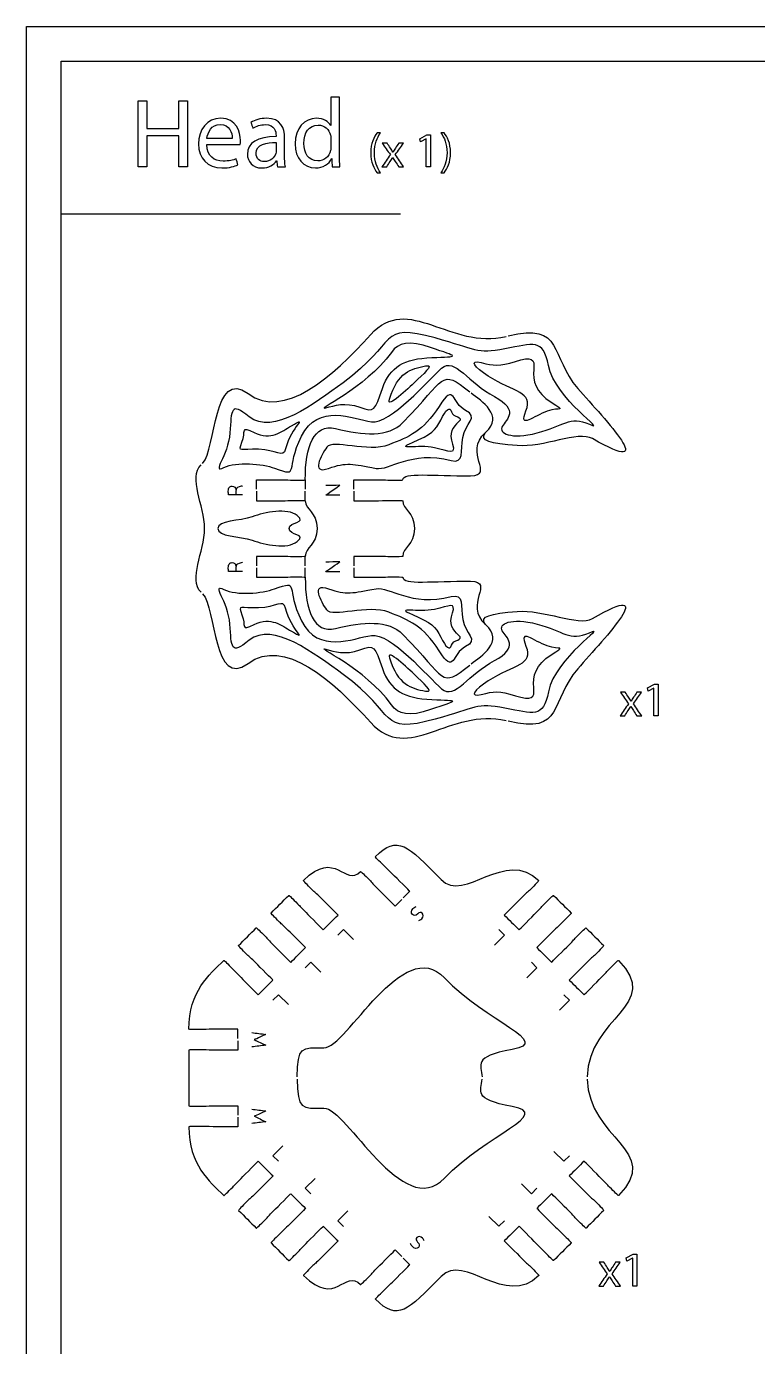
# Model space of a CAD drawing. Extents: x 0 to 620, y 0 to 360.
# Drawn here: x 0 to 105.1, y 170.3 to 360 of the extents above; entities that cross this region are included whole.
import ezdxf

# ---------------------------------------------------------------- set-up
doc = ezdxf.new("R2010")
doc.units = 0
doc.header["$MEASUREMENT"] = 0
doc.layers.add('DEFAULT', color=7, linetype='CONTINUOUS')

msp = doc.modelspace()

# ---------------------------------------------------------------- linework, layer by layer
at = {"layer": 'DEFAULT', "color": 36}
for points in [[(620, 0), (0, 0), (0, 360), (620, 360)], [(199.84, 5.38), (5, 5.38), (5, 355), (199.84, 355)], [(17.3, 349.33), (17.3, 345.35), (21.9, 345.35), (21.9, 349.33), (23.14, 349.33), (23.14, 339.82), (21.9, 339.82), (21.9, 344.28), (17.3, 344.28), (17.3, 339.82), (16.07, 339.82), (16.07, 349.33)], [(57.45, 343.83), (57.44, 343.83), (56.64, 343.4), (56.52, 343.87), (57.52, 344.41), (58.05, 344.41), (58.05, 339.82), (57.45, 339.82)], [(90.17, 264.94), (90.16, 264.94), (89.36, 264.51), (89.24, 264.98), (90.24, 265.52), (90.77, 265.52), (90.77, 260.93), (90.17, 260.93)], [(87.12, 183.03), (87.1, 183.03), (86.3, 182.6), (86.18, 183.07), (87.19, 183.61), (87.72, 183.61), (87.72, 179.02), (87.12, 179.02)]]:
    msp.add_lwpolyline(points, close=True, dxfattribs=at)
msp.add_lwpolyline([(5, 333.07), (53.76, 333.07)], dxfattribs=at)
at = {"layer": 'DEFAULT', "color": 1}
for points in [[(40.07, 294.86), (40.07, 294.86), (40.07, 293.51)], [(40.07, 291.85), (40.07, 293.21)], [(40.07, 282.51), (40.07, 283.86)], [(40.07, 280.86), (40.07, 282.21)]]:
    msp.add_lwpolyline(points, dxfattribs=at)
at = {"layer": 'DEFAULT', "color": 250}
for points in [[(44.75, 229.43), (45.55, 230.23), (46.98, 228.8)], [(67.89, 230.23), (68.69, 229.43), (67.26, 228)], [(40.08, 224.76), (40.88, 225.56), (42.31, 224.13)], [(72.57, 225.56), (73.36, 224.76), (71.93, 223.33)], [(35.41, 220.09), (36.21, 220.89), (37.64, 219.46)], [(77.24, 220.89), (78.03, 220.09), (76.6, 218.66)], [(36.21, 196.95), (35.41, 197.74), (36.84, 199.17)], [(78.03, 197.74), (77.24, 196.95), (75.81, 198.38)], [(40.88, 192.28), (40.08, 193.07), (41.51, 194.5)], [(73.36, 193.07), (72.57, 192.28), (71.14, 193.71)], [(45.55, 187.6), (44.75, 188.4), (46.18, 189.83)], [(68.69, 188.4), (67.9, 187.61), (66.47, 189.03)]]:
    msp.add_lwpolyline(points, dxfattribs=at)
at = {"layer": 'DEFAULT', "color": 36}
for points, knots in [([(45, 349.84), (45, 347.08), (45, 344.33), (45, 341.58), (45, 340.98), (45.01, 340.28), (45.06, 339.82), (44.68, 339.82), (44.31, 339.82), (43.94, 339.82), (43.92, 340.21), (43.9, 340.61), (43.88, 341), (43.88, 341), (43.87, 341), (43.86, 341), (43.48, 340.24), (42.64, 339.66), (41.53, 339.66), (39.88, 339.66), (38.61, 341.06), (38.61, 343.13), (38.59, 345.41), (40, 346.8), (41.67, 346.8), (42.71, 346.8), (43.42, 346.31), (43.73, 345.76), (43.74, 345.76), (43.75, 345.76), (43.76, 345.76), (43.76, 347.12), (43.76, 348.48), (43.76, 349.84), (44.17, 349.84), (44.59, 349.84), (45, 349.84)], [3.52, 3.52, 3.52, 3.52, 26.916, 26.916, 26.916, 27.916, 27.916, 27.916, 31.075, 31.075, 31.075, 34.438807, 34.438807, 34.438807, 34.518807, 34.518807, 34.518807, 35.518807, 35.518807, 35.518807, 36.518807, 36.518807, 36.518807, 37.518807, 37.518807, 37.518807, 38.518807, 38.518807, 38.518807, 38.598807, 38.598807, 38.598807, 50.156807, 50.156807, 50.156807, 53.676807, 53.676807, 53.676807, 53.676807]), ([(25.92, 343.01), (25.95, 341.33), (27.02, 340.64), (28.26, 340.64), (29.15, 340.64), (29.69, 340.79), (30.16, 340.99), (30.23, 340.69), (30.3, 340.4), (30.37, 340.1), (29.93, 339.9), (29.18, 339.66), (28.09, 339.66), (25.99, 339.66), (24.74, 341.06), (24.74, 343.12), (24.74, 345.18), (25.95, 346.8), (27.94, 346.8), (30.17, 346.8), (30.76, 344.84), (30.76, 343.59), (30.76, 343.33), (30.73, 343.13), (30.72, 343.01), (29.12, 343.01), (27.52, 343.01), (25.92, 343.01)], [13.597, 13.597, 13.597, 13.597, 14.597, 14.597, 14.597, 15.597, 15.597, 15.597, 18.187213, 18.187213, 18.187213, 19.187213, 19.187213, 19.187213, 20.187213, 20.187213, 20.187213, 21.187213, 21.187213, 21.187213, 22.187213, 22.187213, 22.187213, 23.187213, 23.187213, 23.187213, 36.784213, 36.784213, 36.784213, 36.784213]), ([(29.56, 343.9), (29.58, 344.69), (29.24, 345.91), (27.84, 345.91), (26.59, 345.91), (26.04, 344.76), (25.94, 343.9), (27.15, 343.9), (28.35, 343.9), (29.56, 343.9)], [10.278, 10.278, 10.278, 10.278, 11.278, 11.278, 11.278, 12.278, 12.278, 12.278, 22.556, 22.556, 22.556, 22.556]), ([(37.1, 341.46), (37.1, 340.86), (37.13, 340.28), (37.21, 339.82), (36.83, 339.82), (36.46, 339.82), (36.08, 339.82), (36.05, 340.11), (36.02, 340.39), (35.98, 340.68), (35.97, 340.68), (35.95, 340.68), (35.94, 340.68), (35.56, 340.14), (34.83, 339.66), (33.85, 339.66), (32.47, 339.66), (31.76, 340.64), (31.76, 341.62), (31.76, 343.28), (33.23, 344.18), (35.87, 344.16), (35.87, 344.21), (35.87, 344.26), (35.87, 344.31), (35.87, 344.87), (35.71, 345.89), (34.32, 345.89), (33.68, 345.89), (33.02, 345.69), (32.54, 345.38), (32.45, 345.65), (32.35, 345.92), (32.26, 346.2), (32.82, 346.56), (33.64, 346.8), (34.5, 346.8), (36.59, 346.8), (37.1, 345.38), (37.1, 344.01), (37.1, 343.16), (37.1, 342.31), (37.1, 341.46)], [7.238, 7.238, 7.238, 7.238, 8.238, 8.238, 8.238, 11.437, 11.437, 11.437, 13.893013, 13.893013, 13.893013, 14.013013, 14.013013, 14.013013, 15.013013, 15.013013, 15.013013, 16.013013, 16.013013, 16.013013, 17.013013, 17.013013, 17.013013, 17.413013, 17.413013, 17.413013, 18.413013, 18.413013, 18.413013, 19.413013, 19.413013, 19.413013, 21.866126, 21.866126, 21.866126, 22.866126, 22.866126, 22.866126, 23.866126, 23.866126, 23.866126, 31.104126, 31.104126, 31.104126, 31.104126]), ([(43.76, 343.87), (43.76, 344.02), (43.74, 344.23), (43.7, 344.39), (43.52, 345.18), (42.84, 345.83), (41.91, 345.83), (40.63, 345.83), (39.86, 344.7), (39.86, 343.19), (39.86, 341.81), (40.54, 340.67), (41.88, 340.67), (42.71, 340.67), (43.48, 341.22), (43.7, 342.15), (43.74, 342.32), (43.76, 342.49), (43.76, 342.68), (43.76, 343.08), (43.76, 343.47), (43.76, 343.87)], [3.359, 3.359, 3.359, 3.359, 4.359, 4.359, 4.359, 5.359, 5.359, 5.359, 6.359, 6.359, 6.359, 7.359, 7.359, 7.359, 8.359, 8.359, 8.359, 9.359, 9.359, 9.359, 12.718, 12.718, 12.718, 12.718]), ([(35.9, 343.3), (34.54, 343.33), (33.01, 343.09), (33.01, 341.77), (33.01, 340.96), (33.54, 340.58), (34.18, 340.58), (35.07, 340.58), (35.63, 341.15), (35.83, 341.72), (35.87, 341.85), (35.9, 341.99), (35.9, 342.12), (35.9, 342.51), (35.9, 342.91), (35.9, 343.3)], [3.36, 3.36, 3.36, 3.36, 4.36, 4.36, 4.36, 5.36, 5.36, 5.36, 6.36, 6.36, 6.36, 7.36, 7.36, 7.36, 10.72, 10.72, 10.72, 10.72]), ([(50.89, 344.72), (50.37, 344.02), (50, 343.11), (50, 341.83), (50, 340.57), (50.38, 339.67), (50.89, 338.97), (50.72, 338.97), (50.56, 338.97), (50.4, 338.97), (49.95, 339.55), (49.47, 340.45), (49.47, 341.83), (49.48, 343.22), (49.95, 344.12), (50.4, 344.72), (50.56, 344.72), (50.72, 344.72), (50.89, 344.72)], [0, 0, 0, 0, 1, 1, 1, 2, 2, 2, 3.38, 3.38, 3.38, 4.38, 4.38, 4.38, 5.38, 5.38, 5.38, 6.76, 6.76, 6.76, 6.76]), ([(59.55, 338.96), (60.05, 339.66), (60.44, 340.58), (60.44, 341.85), (60.44, 343.11), (60.06, 344.02), (59.55, 344.72), (59.71, 344.72), (59.87, 344.72), (60.03, 344.72), (60.48, 344.14), (60.95, 343.23), (60.95, 341.84), (60.95, 340.46), (60.48, 339.56), (60.03, 338.96), (59.87, 338.96), (59.71, 338.96), (59.55, 338.96)], [0, 0, 0, 0, 1, 1, 1, 2, 2, 2, 3.36, 3.36, 3.36, 4.36, 4.36, 4.36, 5.36, 5.36, 5.36, 6.72, 6.72, 6.72, 6.72]), ([(51.83, 343.23), (51.99, 342.99), (52.15, 342.75), (52.32, 342.5), (52.44, 342.31), (52.55, 342.13), (52.66, 341.94), (52.67, 341.94), (52.68, 341.94), (52.68, 341.94), (52.8, 342.15), (52.91, 342.32), (53.02, 342.51), (53.18, 342.75), (53.34, 342.99), (53.5, 343.23), (53.73, 343.23), (53.95, 343.23), (54.17, 343.23), (53.79, 342.68), (53.4, 342.13), (53.01, 341.58), (53.41, 340.99), (53.81, 340.41), (54.21, 339.82), (53.97, 339.82), (53.74, 339.82), (53.5, 339.82), (53.34, 340.07), (53.17, 340.33), (53, 340.59), (52.87, 340.79), (52.75, 340.98), (52.63, 341.18), (52.63, 341.18), (52.63, 341.18), (52.62, 341.18), (52.51, 340.97), (52.39, 340.79), (52.26, 340.59), (52.1, 340.33), (51.93, 340.07), (51.77, 339.82), (51.54, 339.82), (51.31, 339.82), (51.08, 339.82), (51.49, 340.4), (51.89, 340.98), (52.3, 341.56), (51.91, 342.12), (51.52, 342.68), (51.14, 343.23), (51.37, 343.23), (51.6, 343.23), (51.83, 343.23)], [0, 0, 0, 0, 2.497543, 2.497543, 2.497543, 3.497543, 3.497543, 3.497543, 3.557543, 3.557543, 3.557543, 4.557543, 4.557543, 4.557543, 7.026819, 7.026819, 7.026819, 8.927819, 8.927819, 8.927819, 14.656494, 14.656494, 14.656494, 20.70437, 20.70437, 20.70437, 22.70537, 22.70537, 22.70537, 25.3079, 25.3079, 25.3079, 26.3079, 26.3079, 26.3079, 26.3479, 26.3479, 26.3479, 27.3479, 27.3479, 27.3479, 29.940112, 29.940112, 29.940112, 31.880112, 31.880112, 31.880112, 37.901487, 37.901487, 37.901487, 43.666509, 43.666509, 43.666509, 45.626509, 45.626509, 45.626509, 45.626509]), ([(86.04, 264.34), (86.21, 264.1), (86.37, 263.86), (86.53, 263.61), (86.66, 263.42), (86.76, 263.24), (86.88, 263.05), (86.88, 263.05), (86.89, 263.05), (86.9, 263.05), (87.01, 263.26), (87.12, 263.43), (87.24, 263.62), (87.4, 263.86), (87.56, 264.1), (87.72, 264.34), (87.94, 264.34), (88.16, 264.34), (88.39, 264.34), (88, 263.79), (87.61, 263.24), (87.22, 262.69), (87.62, 262.1), (88.02, 261.52), (88.42, 260.93), (88.19, 260.93), (87.95, 260.93), (87.72, 260.93), (87.55, 261.19), (87.38, 261.44), (87.22, 261.7), (87.08, 261.9), (86.97, 262.09), (86.85, 262.29), (86.84, 262.29), (86.84, 262.29), (86.83, 262.29), (86.72, 262.08), (86.6, 261.9), (86.47, 261.7), (86.31, 261.44), (86.14, 261.19), (85.98, 260.93), (85.75, 260.93), (85.52, 260.93), (85.3, 260.93), (85.7, 261.51), (86.1, 262.09), (86.51, 262.67), (86.12, 263.23), (85.74, 263.79), (85.35, 264.34), (85.58, 264.34), (85.81, 264.34), (86.04, 264.34)], [0, 0, 0, 0, 2.49699, 2.49699, 2.49699, 3.49699, 3.49699, 3.49699, 3.55699, 3.55699, 3.55699, 4.55699, 4.55699, 4.55699, 7.026266, 7.026266, 7.026266, 8.927266, 8.927266, 8.927266, 14.655941, 14.655941, 14.655941, 20.703255, 20.703255, 20.703255, 22.703255, 22.703255, 22.703255, 25.305785, 25.305785, 25.305785, 26.305785, 26.305785, 26.305785, 26.345785, 26.345785, 26.345785, 27.345785, 27.345785, 27.345785, 29.937456, 29.937456, 29.937456, 31.878456, 31.878456, 31.878456, 37.900403, 37.900403, 37.900403, 43.665425, 43.665425, 43.665425, 45.625425, 45.625425, 45.625425, 45.625425]), ([(82.99, 182.44), (83.15, 182.19), (83.31, 181.95), (83.47, 181.7), (83.6, 181.51), (83.71, 181.33), (83.82, 181.14), (83.83, 181.14), (83.83, 181.14), (83.84, 181.14), (83.96, 181.35), (84.07, 181.53), (84.18, 181.71), (84.34, 181.95), (84.5, 182.19), (84.66, 182.44), (84.88, 182.44), (85.11, 182.44), (85.33, 182.44), (84.94, 181.89), (84.55, 181.33), (84.17, 180.78), (84.57, 180.2), (84.97, 179.61), (85.37, 179.02), (85.13, 179.02), (84.9, 179.02), (84.66, 179.02), (84.49, 179.28), (84.33, 179.53), (84.16, 179.79), (84.03, 179.99), (83.91, 180.18), (83.79, 180.38), (83.79, 180.38), (83.78, 180.38), (83.78, 180.38), (83.67, 180.17), (83.55, 179.99), (83.42, 179.79), (83.25, 179.53), (83.09, 179.28), (82.92, 179.02), (82.7, 179.02), (82.47, 179.02), (82.24, 179.02), (82.64, 179.6), (83.05, 180.18), (83.45, 180.76), (83.07, 181.32), (82.68, 181.88), (82.3, 182.44), (82.53, 182.44), (82.76, 182.44), (82.99, 182.44)], [0, 0, 0, 0, 2.496157, 2.496157, 2.496157, 3.496157, 3.496157, 3.496157, 3.556157, 3.556157, 3.556157, 4.556157, 4.556157, 4.556157, 7.025983, 7.025983, 7.025983, 8.925983, 8.925983, 8.925983, 14.653842, 14.653842, 14.653842, 20.70228, 20.70228, 20.70228, 22.70328, 22.70328, 22.70328, 25.30581, 25.30581, 25.30581, 26.30581, 26.30581, 26.30581, 26.34581, 26.34581, 26.34581, 27.34581, 27.34581, 27.34581, 29.937481, 29.937481, 29.937481, 31.878481, 31.878481, 31.878481, 37.899608, 37.899608, 37.899608, 43.66463, 43.66463, 43.66463, 45.62463, 45.62463, 45.62463, 45.62463])]:
    msp.add_open_spline(points, degree=3, knots=knots, dxfattribs=at)
at = {"layer": 'DEFAULT', "color": 1}
for points, knots in [([(25.32, 297.22), (27.3, 299.34), (26.83, 310.97), (31.86, 307.24), (36.98, 303.42), (44, 309.64), (49.47, 315.72), (54.91, 321.76), (60.84, 313.48), (68.95, 315.47)], [0, 0, 0, 0, 1, 1, 1, 2, 2, 2, 3, 3, 3, 3]), ([(69.24, 315.54), (77.25, 317.56), (75.25, 312.53), (79.22, 308), (83.22, 303.45), (91.27, 295.07), (81.33, 300.78), (79.26, 301.94), (74.31, 299.44), (70.5, 299.77), (66.68, 300.1), (65, 300.42), (65.99, 301.67), (68.72, 304.08), (65.34, 306.18), (63.93, 307.3)], [0, 0, 0, 0, 1, 1, 1, 2, 2, 2, 3, 3, 3, 4, 4, 4, 5, 5, 5, 5]), ([(33.07, 293.51), (33.07, 293.96), (33.07, 294.41), (33.07, 294.86), (34.24, 294.86), (35.41, 294.86), (36.57, 294.86), (37.54, 294.86), (37.73, 294.81), (38.32, 294.81), (39.29, 294.81), (40.07, 294.81), (40.07, 294.86), (40.07, 299.63), (41.28, 302.98), (44.43, 302.22), (48.38, 301.26), (52, 300.93), (54.1, 303.08), (60.35, 309.48), (59.46, 310.94), (63.7, 307.49)], [0, 0, 0, 0, 3.83, 3.83, 3.83, 13.76, 13.76, 13.76, 14.76, 14.76, 14.76, 15.78, 15.78, 15.78, 16.78, 16.78, 16.78, 17.78, 17.78, 17.78, 18.78, 18.78, 18.78, 18.78]), ([(47.07, 293.51), (47.07, 293.96), (47.07, 294.41), (47.07, 294.86), (48.24, 294.86), (49.41, 294.86), (50.58, 294.86), (51.54, 294.86), (51.74, 294.81), (52.33, 294.81), (53.29, 294.81), (54.07, 294.81), (54.07, 294.86), (54.07, 296), (58.44, 295.37), (63.83, 295.45), (67.46, 295.5), (62.68, 298.73), (65.99, 301.67)], [0, 0, 0, 0, 3.85, 3.85, 3.85, 13.78, 13.78, 13.78, 14.78, 14.78, 14.78, 15.78, 15.78, 15.78, 16.78, 16.78, 16.78, 17.78, 17.78, 17.78, 17.78]), ([(25.1, 278.7), (23.21, 280.55), (25.6, 284.49), (25.6, 287.86), (25.6, 291.23), (23.21, 295.16), (25.1, 297.02)], [0, 0, 0, 0, 1, 1, 1, 2, 2, 2, 2]), ([(33.07, 293.21), (33.07, 292.75), (33.07, 292.3), (33.07, 291.85), (34.24, 291.85), (35.41, 291.85), (36.57, 291.85), (37.54, 291.85), (37.73, 291.91), (38.32, 291.91), (39.29, 291.91), (40.07, 291.91), (40.07, 291.85), (40.08, 290.49), (41.76, 290.31), (41.76, 287.86), (41.76, 285.41), (40.07, 285.23), (40.07, 283.86), (40.07, 283.81), (39.29, 283.81), (38.32, 283.81), (37.73, 283.81), (37.54, 283.86), (36.57, 283.86), (35.82, 283.86), (35.06, 283.86), (34.31, 283.86), (33.9, 283.86), (33.48, 283.86), (33.07, 283.86), (33.07, 283.41), (33.07, 282.96), (33.07, 282.51)], [0, 0, 0, 0, 3.83, 3.83, 3.83, 13.76, 13.76, 13.76, 14.76, 14.76, 14.76, 15.76, 15.76, 15.76, 16.76, 16.76, 16.76, 17.76, 17.76, 17.76, 18.76, 18.76, 18.76, 19.76, 19.76, 19.76, 26.18, 26.18, 26.18, 29.69, 29.69, 29.69, 33.52, 33.52, 33.52, 33.52]), ([(47.07, 293.21), (47.07, 292.76), (47.07, 292.31), (47.07, 291.86), (48.24, 291.86), (49.41, 291.86), (50.58, 291.86), (51.54, 291.86), (51.74, 291.91), (52.33, 291.91), (53.29, 291.91), (54.07, 291.91), (54.07, 291.86), (54.07, 290.49), (55.76, 290.31), (55.76, 287.86), (55.76, 285.41), (54.08, 285.23), (54.07, 283.86), (54.07, 283.81), (53.29, 283.81), (52.33, 283.81), (51.74, 283.81), (51.54, 283.86), (50.58, 283.86), (49.41, 283.86), (48.24, 283.86), (47.07, 283.86), (47.07, 283.41), (47.07, 282.96), (47.07, 282.51)], [0, 0, 0, 0, 3.81, 3.81, 3.81, 13.74, 13.74, 13.74, 14.74, 14.74, 14.74, 15.74, 15.74, 15.74, 16.74, 16.74, 16.74, 17.74, 17.74, 17.74, 18.74, 18.74, 18.74, 19.74, 19.74, 19.74, 29.67, 29.67, 29.67, 33.51, 33.51, 33.51, 33.51]), ([(33.07, 282.21), (33.07, 281.76), (33.07, 281.31), (33.07, 280.86), (34.24, 280.86), (35.41, 280.86), (36.57, 280.86), (37.54, 280.86), (37.73, 280.91), (38.32, 280.91), (39.29, 280.91), (40.07, 280.91), (40.07, 280.86), (40.07, 276.09), (41.28, 272.74), (44.43, 273.5), (48.38, 274.46), (52, 274.79), (54.1, 272.64), (60.35, 266.24), (59.46, 264.78), (63.7, 268.23)], [0, 0, 0, 0, 3.83, 3.83, 3.83, 13.76, 13.76, 13.76, 14.76, 14.76, 14.76, 15.76, 15.76, 15.76, 16.76, 16.76, 16.76, 17.76, 17.76, 17.76, 18.76, 18.76, 18.76, 18.76]), ([(47.07, 282.21), (47.07, 281.76), (47.07, 281.31), (47.07, 280.86), (48.24, 280.86), (49.41, 280.86), (50.58, 280.86), (51.54, 280.86), (51.74, 280.91), (52.33, 280.91), (53.29, 280.91), (54.07, 280.91), (54.07, 280.86), (54.07, 279.73), (58.44, 280.35), (63.83, 280.28), (67.46, 280.22), (62.68, 276.99), (65.99, 274.05)], [0, 0, 0, 0, 3.82, 3.82, 3.82, 13.75, 13.75, 13.75, 14.75, 14.75, 14.75, 15.75, 15.75, 15.75, 16.75, 16.75, 16.75, 17.75, 17.75, 17.75, 17.75]), ([(63.93, 268.42), (65.34, 269.53), (68.72, 271.63), (65.99, 274.05), (65, 275.29), (66.68, 275.62), (70.5, 275.95), (74.31, 276.28), (79.26, 273.77), (81.33, 274.93), (91.27, 280.65), (83.22, 272.27), (79.22, 267.71), (75.25, 263.18), (77.25, 258.15), (69.24, 260.19)], [0, 0, 0, 0, 1, 1, 1, 2, 2, 2, 3, 3, 3, 4, 4, 4, 5, 5, 5, 5]), ([(25.32, 278.49), (27.3, 276.38), (26.83, 264.75), (31.86, 268.49), (36.98, 272.3), (44, 266.08), (49.47, 260), (54.91, 253.96), (60.84, 262.24), (68.95, 260.26)], [0, 0, 0, 0, 1, 1, 1, 2, 2, 2, 3, 3, 3, 3]), ([(54.14, 234.79), (54.46, 235.11), (54.78, 235.43), (55.1, 235.75), (55.1, 235.75), (53.24, 237.6), (52.62, 238.22), (51.94, 238.91), (51.76, 239.01), (51.35, 239.43), (50.66, 240.11), (50.11, 240.66), (50.14, 240.7), (53.35, 243.91), (54.77, 242.35), (59.58, 237.42), (62.93, 233.99), (68.88, 242.04), (73.62, 237.28), (73.66, 237.25), (73.1, 236.69), (72.42, 236.01), (72, 235.59), (71.83, 235.49), (71.15, 234.81), (70.53, 234.19), (68.67, 232.33), (68.67, 232.33), (69.38, 231.62), (70.08, 230.92), (70.79, 230.21), (70.79, 230.21), (72.65, 232.06), (73.27, 232.69), (73.95, 233.37), (74.05, 233.54), (74.47, 233.96), (75.15, 234.64), (75.71, 235.2), (75.75, 235.16), (76.59, 234.31), (77.44, 233.46), (78.29, 232.61), (78.32, 232.58), (77.77, 232.02), (77.09, 231.34), (76.67, 230.92), (76.5, 230.82), (75.82, 230.14), (75.2, 229.52), (73.34, 227.66), (73.34, 227.66), (74.05, 226.95), (74.76, 226.25), (75.46, 225.54), (75.46, 225.54), (77.32, 227.4), (77.94, 228.01), (78.62, 228.7), (78.72, 228.87), (79.14, 229.29), (79.82, 229.97), (80.38, 230.53), (80.41, 230.49), (81.26, 229.64), (82.11, 228.79), (82.96, 227.94), (83, 227.91), (82.44, 227.35), (81.76, 226.67), (81.34, 226.25), (81.17, 226.15), (80.49, 225.47), (79.87, 224.85), (78.01, 222.99), (78.01, 222.99), (78.72, 222.28), (79.42, 221.57), (80.13, 220.87), (80.13, 220.87), (81.99, 222.73), (82.61, 223.34), (83.29, 224.03), (83.39, 224.2), (83.81, 224.62), (84.49, 225.3), (85.04, 225.86), (85.08, 225.82), (91.49, 219.42), (80.72, 217.63), (80.6, 209.07)], [0, 0, 0, 0, 3.832519, 3.832519, 3.832519, 4.832519, 4.832519, 4.832519, 5.832519, 5.832519, 5.832519, 6.832519, 6.832519, 6.832519, 7.832519, 7.832519, 7.832519, 8.832519, 8.832519, 8.832519, 9.832519, 9.832519, 9.832519, 10.832519, 10.832519, 10.832519, 11.832519, 11.832519, 11.832519, 20.339016, 20.339016, 20.339016, 21.339016, 21.339016, 21.339016, 22.339016, 22.339016, 22.339016, 23.339016, 23.339016, 23.339016, 33.549638, 33.549638, 33.549638, 34.549638, 34.549638, 34.549638, 35.549638, 35.549638, 35.549638, 36.549638, 36.549638, 36.549638, 45.063204, 45.063204, 45.063204, 46.063204, 46.063204, 46.063204, 47.063204, 47.063204, 47.063204, 48.063204, 48.063204, 48.063204, 58.273826, 58.273826, 58.273826, 59.273826, 59.273826, 59.273826, 60.273826, 60.273826, 60.273826, 61.273826, 61.273826, 61.273826, 69.780323, 69.780323, 69.780323, 70.780323, 70.780323, 70.780323, 71.780323, 71.780323, 71.780323, 72.780323, 72.780323, 72.780323, 73.780323, 73.780323, 73.780323, 73.780323]), ([(30.36, 214.57), (30.36, 215.02), (30.36, 215.47), (30.36, 215.92), (29.19, 215.92), (28.02, 215.92), (26.85, 215.92), (25.89, 215.92), (25.69, 215.87), (25.1, 215.87), (24.14, 215.87), (23.35, 215.87), (23.35, 215.92), (23.35, 221.39), (26.3, 223.76), (28.36, 225.82), (28.4, 225.85), (28.95, 225.3), (29.63, 224.61), (30.05, 224.2), (30.15, 224.02), (30.84, 223.34), (31.45, 222.72), (33.31, 220.87), (33.31, 220.87), (34.02, 221.57), (34.73, 222.28), (35.43, 222.99), (35.43, 222.99), (33.58, 224.85), (32.96, 225.46), (32.28, 226.15), (32.1, 226.25), (31.68, 226.67), (31, 227.35), (30.45, 227.9), (30.48, 227.94), (31.33, 228.79), (32.18, 229.64), (33.03, 230.49), (33.07, 230.52), (33.62, 229.97), (34.3, 229.28), (34.72, 228.87), (34.82, 228.7), (35.5, 228.01), (36.13, 227.39), (37.98, 225.53), (37.98, 225.53), (38.69, 226.24), (39.4, 226.95), (40.1, 227.66), (40.1, 227.66), (38.25, 229.52), (37.63, 230.13), (36.94, 230.82), (36.77, 230.92), (36.35, 231.33), (35.67, 232.02), (35.12, 232.57), (35.16, 232.61), (36, 233.46), (36.85, 234.31), (37.7, 235.16), (37.74, 235.19), (38.29, 234.64), (38.97, 233.96), (39.39, 233.54), (39.49, 233.37), (40.18, 232.68), (40.8, 232.06), (42.65, 230.21), (42.65, 230.21), (43.36, 230.91), (44.07, 231.62), (44.78, 232.33), (44.78, 232.33), (42.92, 234.18), (42.3, 234.81), (41.61, 235.49), (41.44, 235.59), (41.02, 236), (40.34, 236.69), (39.79, 237.24), (39.82, 237.28), (44.48, 241.94), (45.73, 236.29), (48.02, 238.57), (48.06, 238.61), (48.61, 238.06), (49.3, 237.37), (49.71, 236.96), (49.81, 236.78), (50.5, 236.1), (51.11, 235.48), (52.97, 233.62), (52.97, 233.62), (53.29, 233.94), (53.61, 234.26), (53.93, 234.58)], [0, 0, 0, 0, 3.83, 3.83, 3.83, 13.76, 13.76, 13.76, 14.76, 14.76, 14.76, 15.76, 15.76, 15.76, 16.76, 16.76, 16.76, 17.76, 17.76, 17.76, 18.76, 18.76, 18.76, 19.76, 19.76, 19.76, 28.259424, 28.259424, 28.259424, 29.259424, 29.259424, 29.259424, 30.259424, 30.259424, 30.259424, 31.259424, 31.259424, 31.259424, 41.470045, 41.470045, 41.470045, 42.470045, 42.470045, 42.470045, 43.470045, 43.470045, 43.470045, 44.470045, 44.470045, 44.470045, 52.983611, 52.983611, 52.983611, 53.983611, 53.983611, 53.983611, 54.983611, 54.983611, 54.983611, 55.983611, 55.983611, 55.983611, 66.194233, 66.194233, 66.194233, 67.194233, 67.194233, 67.194233, 68.194233, 68.194233, 68.194233, 69.194233, 69.194233, 69.194233, 77.707799, 77.707799, 77.707799, 78.707799, 78.707799, 78.707799, 79.707799, 79.707799, 79.707799, 80.707799, 80.707799, 80.707799, 81.707799, 81.707799, 81.707799, 82.707799, 82.707799, 82.707799, 83.707799, 83.707799, 83.707799, 84.707799, 84.707799, 84.707799, 88.540317, 88.540317, 88.540317, 88.540317]), ([(38.93, 209.07), (38.94, 213.42), (39.56, 213.32), (42.75, 213.25), (45.98, 213.18), (54.12, 229.61), (60.09, 223.3), (66.07, 216.99), (75.78, 214.09), (69.8, 213.01), (63.99, 211.96), (65.4, 210.79), (65.48, 209.07)], [0, 0, 0, 0, 1, 1, 1, 2, 2, 2, 3, 3, 3, 4, 4, 4, 4]), ([(30.36, 214.27), (30.36, 213.82), (30.36, 213.37), (30.36, 212.92), (29.19, 212.92), (28.02, 212.92), (26.85, 212.92), (25.89, 212.92), (25.69, 212.97), (25.1, 212.97), (24.14, 212.97), (23.35, 212.97), (23.35, 212.92), (23.35, 210.25), (23.35, 207.59), (23.35, 204.92), (23.35, 204.87), (24.14, 204.87), (25.1, 204.87), (25.69, 204.87), (25.89, 204.92), (26.85, 204.92), (27.47, 204.92), (28.08, 204.92), (28.7, 204.92), (29.25, 204.92), (29.8, 204.92), (30.36, 204.92), (30.36, 204.47), (30.36, 204.02), (30.36, 203.57)], [0, 0, 0, 0, 3.83, 3.83, 3.83, 13.76, 13.76, 13.76, 14.76, 14.76, 14.76, 15.76, 15.76, 15.76, 38.43, 38.43, 38.43, 39.43, 39.43, 39.43, 40.43, 40.43, 40.43, 45.66, 45.66, 45.66, 50.36, 50.36, 50.36, 54.19, 54.19, 54.19, 54.19]), ([(38.93, 208.77), (38.94, 204.42), (39.56, 204.52), (42.75, 204.59), (45.98, 204.66), (54.12, 188.24), (60.09, 194.54), (66.07, 200.85), (75.78, 203.75), (69.8, 204.83), (64, 205.88), (65.4, 207.05), (65.48, 208.77)], [0, 0, 0, 0, 1, 1, 1, 2, 2, 2, 3, 3, 3, 4, 4, 4, 4]), ([(80.6, 208.77), (80.72, 200.21), (91.49, 198.42), (85.08, 192.02), (85.02, 192.02), (84.48, 192.56), (83.81, 193.22), (83.4, 193.64), (83.3, 193.81), (82.61, 194.5), (81.99, 195.11), (80.13, 196.97), (80.13, 196.97), (79.43, 196.27), (78.72, 195.56), (78.01, 194.85), (78.01, 194.85), (79.87, 192.99), (80.49, 192.37), (81.17, 191.69), (81.35, 191.59), (81.76, 191.17), (82.45, 190.49), (83, 189.94), (82.96, 189.9), (82.11, 189.05), (81.27, 188.2), (80.42, 187.35), (80.38, 187.32), (79.83, 187.87), (79.14, 188.55), (78.73, 188.97), (78.62, 189.14), (77.94, 189.83), (77.32, 190.45), (75.46, 192.3), (75.46, 192.3), (74.76, 191.59), (74.05, 190.89), (73.34, 190.18), (73.34, 190.18), (75.2, 188.32), (75.82, 187.7), (76.5, 187.02), (76.68, 186.92), (77.09, 186.5), (77.78, 185.82), (78.33, 185.26), (78.29, 185.23), (77.44, 184.38), (76.59, 183.53), (75.75, 182.68), (75.71, 182.65), (75.16, 183.2), (74.48, 183.89), (74.06, 184.3), (73.96, 184.47), (73.27, 185.16), (72.65, 185.78), (70.8, 187.63), (70.8, 187.63), (70.09, 186.93), (69.38, 186.22), (68.67, 185.51), (68.67, 185.51), (70.53, 183.65), (71.15, 183.04), (71.83, 182.35), (72.01, 182.25), (72.42, 181.83), (73.11, 181.15), (73.66, 180.59), (73.63, 180.55), (68.89, 175.79), (62.94, 183.85), (59.59, 180.42), (54.77, 175.49), (53.36, 173.93), (50.15, 177.14), (50.11, 177.18), (50.67, 177.73), (51.35, 178.41), (51.77, 178.83), (51.94, 178.93), (52.62, 179.61), (53.24, 180.23), (55.1, 182.09), (55.1, 182.09), (54.78, 182.41), (54.47, 182.72), (54.15, 183.04)], [0, 0, 0, 0, 1, 1, 1, 2, 2, 2, 3, 3, 3, 4, 4, 4, 12.513566, 12.513566, 12.513566, 13.513566, 13.513566, 13.513566, 14.513566, 14.513566, 14.513566, 15.513566, 15.513566, 15.513566, 25.724188, 25.724188, 25.724188, 26.724188, 26.724188, 26.724188, 27.724188, 27.724188, 27.724188, 28.724188, 28.724188, 28.724188, 37.230685, 37.230685, 37.230685, 38.230685, 38.230685, 38.230685, 39.230685, 39.230685, 39.230685, 40.230685, 40.230685, 40.230685, 50.441307, 50.441307, 50.441307, 51.441307, 51.441307, 51.441307, 52.441307, 52.441307, 52.441307, 53.441307, 53.441307, 53.441307, 61.947805, 61.947805, 61.947805, 62.947805, 62.947805, 62.947805, 63.947805, 63.947805, 63.947805, 64.947805, 64.947805, 64.947805, 65.947805, 65.947805, 65.947805, 66.947805, 66.947805, 66.947805, 67.947805, 67.947805, 67.947805, 68.947805, 68.947805, 68.947805, 69.947805, 69.947805, 69.947805, 73.766181, 73.766181, 73.766181, 73.766181]), ([(30.36, 203.27), (30.36, 202.82), (30.36, 202.37), (30.36, 201.92), (29.19, 201.92), (28.02, 201.92), (26.85, 201.92), (25.89, 201.92), (25.69, 201.97), (25.1, 201.97), (24.14, 201.97), (23.35, 201.97), (23.35, 201.92), (23.35, 196.45), (26.3, 194.08), (28.36, 192.02), (28.4, 191.99), (28.95, 192.54), (29.64, 193.22), (30.05, 193.64), (30.15, 193.81), (30.84, 194.49), (31.46, 195.11), (33.31, 196.97), (33.31, 196.97), (34.02, 196.26), (34.73, 195.56), (35.44, 194.85), (35.44, 194.85), (33.58, 192.99), (32.96, 192.37), (32.28, 191.69), (32.1, 191.59), (31.69, 191.17), (31.01, 190.49), (30.45, 189.93), (30.49, 189.9), (31.34, 189.05), (32.19, 188.2), (33.03, 187.35), (33.07, 187.31), (33.62, 187.86), (34.31, 188.55), (34.72, 188.97), (34.82, 189.14), (35.51, 189.82), (36.13, 190.44), (37.98, 192.3), (37.98, 192.3), (38.69, 191.59), (39.4, 190.89), (40.11, 190.18), (40.11, 190.18), (38.25, 188.32), (37.63, 187.7), (36.95, 187.02), (36.77, 186.92), (36.36, 186.5), (35.67, 185.82), (35.12, 185.26), (35.16, 185.23), (36, 184.38), (36.85, 183.53), (37.7, 182.68), (37.74, 182.64), (38.29, 183.2), (38.98, 183.88), (39.4, 184.29), (39.49, 184.47), (40.18, 185.16), (40.8, 185.77), (42.66, 187.63), (42.66, 187.63), (43.36, 186.92), (44.07, 186.22), (44.78, 185.51), (44.78, 185.51), (42.92, 183.65), (42.3, 183.03), (41.62, 182.35), (41.45, 182.24), (41.03, 181.83), (40.34, 181.14), (39.79, 180.59), (39.83, 180.56), (44.49, 175.89), (45.74, 181.55), (48.02, 179.26), (48.06, 179.23), (48.62, 179.78), (49.3, 180.46), (49.72, 180.88), (49.82, 181.05), (50.5, 181.74), (51.12, 182.35), (52.98, 184.21), (52.98, 184.21), (53.3, 183.89), (53.62, 183.57), (53.94, 183.25)], [0, 0, 0, 0, 3.83, 3.83, 3.83, 13.76, 13.76, 13.76, 14.76, 14.76, 14.76, 15.76, 15.76, 15.76, 16.76, 16.76, 16.76, 17.76, 17.76, 17.76, 18.76, 18.76, 18.76, 19.76, 19.76, 19.76, 28.266498, 28.266498, 28.266498, 29.266498, 29.266498, 29.266498, 30.266498, 30.266498, 30.266498, 31.266498, 31.266498, 31.266498, 41.477119, 41.477119, 41.477119, 42.477119, 42.477119, 42.477119, 43.477119, 43.477119, 43.477119, 44.477119, 44.477119, 44.477119, 52.990685, 52.990685, 52.990685, 53.990685, 53.990685, 53.990685, 54.990685, 54.990685, 54.990685, 55.990685, 55.990685, 55.990685, 66.201307, 66.201307, 66.201307, 67.201307, 67.201307, 67.201307, 68.201307, 68.201307, 68.201307, 69.201307, 69.201307, 69.201307, 77.714873, 77.714873, 77.714873, 78.714873, 78.714873, 78.714873, 79.714873, 79.714873, 79.714873, 80.714873, 80.714873, 80.714873, 81.714873, 81.714873, 81.714873, 82.714873, 82.714873, 82.714873, 83.714873, 83.714873, 83.714873, 84.714873, 84.714873, 84.714873, 88.561534, 88.561534, 88.561534, 88.561534])]:
    msp.add_open_spline(points, degree=3, knots=knots, dxfattribs=at)
at = {"layer": 'DEFAULT', "color": 5}
for points, knots in [([(35.67, 296.52), (33.85, 297.19), (30.23, 297.52), (28.37, 296.61), (26.5, 295.69), (28.99, 298.27), (29.24, 301.59), (29.49, 304.91), (29.29, 306.14), (32.01, 303.92), (35.38, 301.18), (41.38, 305.8), (45.51, 308.81), (53.43, 314.58), (50.53, 317.52), (58.75, 315.24), (64.66, 313.6), (64.64, 312.88), (68.75, 313.66), (72.86, 314.45), (74.27, 315.18), (75.02, 311.3), (75.96, 306.4), (83.77, 301.55), (80.91, 302.83), (78.05, 304.12), (77.17, 302.58), (73.4, 301.59), (69.62, 300.59), (67.79, 301.59), (68.38, 302.54), (68.96, 303.5), (70.91, 304.91), (67.25, 306.82), (63.6, 308.73), (61.53, 312.54), (59.66, 310.88), (57.79, 309.22), (52.26, 302.79), (49.59, 303.21), (46.92, 303.62), (41.94, 305.94), (39.53, 301.13), (37.12, 296.32), (39.41, 295.15), (35.67, 296.52)], [1, 1, 1, 1, 2, 2, 2, 3, 3, 3, 4, 4, 4, 5, 5, 5, 6, 6, 6, 7, 7, 7, 8, 8, 8, 9, 9, 9, 10, 10, 10, 11, 11, 11, 12, 12, 12, 13, 13, 13, 14, 14, 14, 15, 15, 15, 16, 16, 16, 16]), ([(50.25, 296.5), (46.84, 297.15), (46.03, 297.43), (43.41, 296.5), (40.78, 295.57), (42.38, 298.39), (43.16, 299.55), (43.93, 300.72), (49.11, 298.72), (52.08, 299.89), (55.05, 301.05), (56.99, 301.81), (59.29, 305.41), (61.58, 309.02), (61.11, 305.79), (63.1, 304.83), (65.1, 303.87), (63.02, 302.93), (62.69, 300.95), (62.36, 298.97), (62.96, 297.15), (61.05, 297.64), (55.23, 299.14), (52.11, 296.15), (50.25, 296.5)], [0, 0, 0, 0, 1, 1, 1, 2, 2, 2, 3, 3, 3, 4, 4, 4, 5, 5, 5, 6, 6, 6, 7, 7, 7, 8, 8, 8, 8]), ([(38.91, 286), (37.45, 284.84), (34.3, 285.51), (32.46, 286.17), (30.61, 286.83), (27.5, 286.67), (27.5, 287.86), (27.5, 289.05), (30.61, 288.89), (32.46, 289.55), (34.3, 290.22), (37.45, 290.88), (38.91, 289.72), (40.36, 288.55), (37.75, 288.91), (37.75, 287.86), (37.75, 286.81), (40.36, 287.16), (38.91, 286)], [0, 0, 0, 0, 1, 1, 1, 2, 2, 2, 3, 3, 3, 4, 4, 4, 5, 5, 5, 6, 6, 6, 6]), ([(35.67, 279.2), (33.85, 278.53), (30.23, 278.2), (28.37, 279.11), (26.5, 280.03), (28.99, 277.45), (29.24, 274.13), (29.49, 270.81), (29.29, 269.58), (32.01, 271.8), (35.38, 274.54), (41.38, 269.92), (45.51, 266.91), (53.43, 261.14), (50.53, 258.2), (58.75, 260.48), (64.66, 262.12), (64.64, 262.84), (68.75, 262.06), (72.86, 261.27), (74.27, 260.54), (75.02, 264.42), (75.96, 269.32), (83.77, 274.18), (80.91, 272.89), (78.05, 271.6), (77.17, 273.14), (73.4, 274.13), (69.62, 275.13), (67.79, 274.13), (68.38, 273.18), (68.96, 272.22), (70.91, 270.81), (67.25, 268.9), (63.6, 266.99), (61.53, 263.18), (59.66, 264.84), (57.79, 266.5), (52.26, 272.93), (49.59, 272.51), (46.92, 272.1), (41.94, 269.78), (39.53, 274.59), (37.12, 279.4), (39.41, 280.57), (35.67, 279.2)], [1, 1, 1, 1, 2, 2, 2, 3, 3, 3, 4, 4, 4, 5, 5, 5, 6, 6, 6, 7, 7, 7, 8, 8, 8, 9, 9, 9, 10, 10, 10, 11, 11, 11, 12, 12, 12, 13, 13, 13, 14, 14, 14, 15, 15, 15, 16, 16, 16, 16]), ([(50.25, 279.22), (46.84, 278.57), (46.03, 278.29), (43.41, 279.22), (40.78, 280.15), (42.38, 277.33), (43.16, 276.17), (43.93, 275), (49.11, 277), (52.08, 275.84), (55.05, 274.67), (56.99, 273.91), (59.29, 270.31), (61.58, 266.7), (61.11, 269.93), (63.1, 270.89), (65.1, 271.85), (63.02, 272.79), (62.69, 274.77), (62.36, 276.75), (62.96, 278.57), (61.05, 278.08), (55.23, 276.58), (52.11, 279.57), (50.25, 279.22)], [0, 0, 0, 0, 1, 1, 1, 2, 2, 2, 3, 3, 3, 4, 4, 4, 5, 5, 5, 6, 6, 6, 7, 7, 7, 8, 8, 8, 8])]:
    msp.add_open_spline(points, degree=3, knots=knots, dxfattribs=at)
at = {"layer": 'DEFAULT', "color": 3}
for points, knots in [([(52.44, 313.17), (53.47, 314.61), (55.01, 314.93), (58.08, 313.87), (62.19, 312.46), (62.28, 312.59), (58.25, 312.42), (54.22, 312.25), (52.29, 311.13), (51.16, 307.98), (50.04, 304.83), (50.1, 304.48), (47.91, 305.28), (45.73, 306.08), (44.29, 305.52), (43.02, 305.19), (41.27, 304.74), (48.66, 307.9), (52.44, 313.17)], [0, 0, 0, 0, 1, 1, 1, 2, 2, 2, 3, 3, 3, 4, 4, 4, 5, 5, 5, 6, 6, 6, 6]), ([(57.37, 311.23), (55.23, 310.82), (53.41, 310.32), (52.16, 306.46), (51.66, 304.91), (54.94, 308.02), (55.87, 308.95), (56.81, 309.89), (58.82, 311.5), (57.37, 311.23)], [0, 0, 0, 0, 1, 1, 1, 2, 2, 2, 3, 3, 3, 3]), ([(66.36, 309.76), (70.07, 307.4), (72.9, 307.53), (71.78, 304.76), (70.66, 301.98), (72.96, 304.1), (74.83, 304.72), (76.7, 305.34), (77.57, 304.61), (75.39, 306), (73.21, 307.4), (72.71, 309.14), (72.9, 310.7), (73.09, 312.25), (72.62, 312.63), (70.27, 311.88), (67.92, 311.13), (67.17, 311.26), (65.37, 311.69), (63.56, 312.13), (64.38, 311.03), (66.36, 309.76)], [0, 0, 0, 0, 1, 1, 1, 2, 2, 2, 3, 3, 3, 4, 4, 4, 5, 5, 5, 6, 6, 6, 7, 7, 7, 7]), ([(61.22, 299.97), (60.67, 301.63), (61.28, 302.44), (62.11, 303.2), (62.94, 303.95), (61.29, 303.8), (61.07, 304.62), (60.86, 305.45), (60.28, 304.95), (59.54, 303.45), (58.79, 301.96), (58.21, 301.38), (55.47, 300.22), (52.73, 299.06), (56.38, 299.97), (58.62, 299.47), (60.86, 298.97), (61.74, 298.39), (61.22, 299.97)], [0, 0, 0, 0, 1, 1, 1, 2, 2, 2, 3, 3, 3, 4, 4, 4, 5, 5, 5, 6, 6, 6, 6]), ([(32.72, 301.67), (30.69, 302.65), (31.6, 301.84), (30.98, 300.26), (30.36, 298.68), (30.77, 299.35), (33.35, 299.26), (35.92, 299.18), (36.9, 297.92), (37.25, 299.3), (38.08, 302.62), (40.69, 304.12), (38.08, 302.62), (36.64, 301.8), (35.23, 300.46), (32.72, 301.67)], [0, 0, 0, 0, 1, 1, 1, 2, 2, 2, 3, 3, 3, 4, 4, 4, 5, 5, 5, 5]), ([(32.72, 274.05), (30.69, 273.07), (31.6, 273.88), (30.98, 275.46), (30.36, 277.04), (30.77, 276.37), (33.35, 276.46), (35.92, 276.54), (36.9, 277.8), (37.25, 276.42), (38.08, 273.1), (40.69, 271.6), (38.08, 273.1), (36.64, 273.92), (35.23, 275.26), (32.72, 274.05)], [0, 0, 0, 0, 1, 1, 1, 2, 2, 2, 3, 3, 3, 4, 4, 4, 5, 5, 5, 5]), ([(61.22, 275.75), (60.67, 274.09), (61.28, 273.28), (62.11, 272.52), (62.94, 271.77), (61.28, 271.92), (61.07, 271.1), (60.86, 270.27), (60.28, 270.77), (59.54, 272.27), (58.79, 273.76), (58.21, 274.34), (55.47, 275.5), (52.73, 276.67), (56.38, 275.75), (58.62, 276.25), (60.86, 276.75), (61.74, 277.33), (61.22, 275.75)], [0, 0, 0, 0, 1, 1, 1, 2, 2, 2, 3, 3, 3, 4, 4, 4, 5, 5, 5, 6, 6, 6, 6]), ([(66.36, 265.96), (70.07, 268.32), (72.9, 268.19), (71.78, 270.96), (70.66, 273.74), (72.96, 271.62), (74.83, 271), (76.7, 270.38), (77.57, 271.11), (75.39, 269.72), (73.21, 268.32), (72.71, 266.58), (72.9, 265.02), (73.09, 263.47), (72.62, 263.09), (70.27, 263.84), (67.92, 264.59), (67.17, 264.46), (65.37, 264.03), (63.56, 263.59), (64.38, 264.69), (66.36, 265.96)], [0, 0, 0, 0, 1, 1, 1, 2, 2, 2, 3, 3, 3, 4, 4, 4, 5, 5, 5, 6, 6, 6, 7, 7, 7, 7]), ([(52.44, 262.55), (53.47, 261.11), (55.01, 260.79), (58.08, 261.85), (62.19, 263.26), (62.28, 263.13), (58.25, 263.3), (54.22, 263.47), (52.29, 264.59), (51.16, 267.74), (50.04, 270.89), (50.1, 271.24), (47.91, 270.44), (45.73, 269.64), (44.29, 270.2), (43.02, 270.53), (41.27, 270.98), (48.66, 267.82), (52.44, 262.55)], [0, 0, 0, 0, 1, 1, 1, 2, 2, 2, 3, 3, 3, 4, 4, 4, 5, 5, 5, 6, 6, 6, 6]), ([(57.37, 264.49), (55.23, 264.9), (53.41, 265.4), (52.16, 269.26), (51.66, 270.81), (54.94, 267.7), (55.87, 266.77), (56.81, 265.83), (58.82, 264.22), (57.37, 264.49)], [0, 0, 0, 0, 1, 1, 1, 2, 2, 2, 3, 3, 3, 3])]:
    msp.add_open_spline(points, degree=3, knots=knots, dxfattribs=at)
at = {"layer": 'DEFAULT', "color": 250}
for points, knots in [([(31.05, 294), (30.99, 293.96), (30.81, 293.9), (30.56, 293.83), (30.22, 293.72), (30.12, 293.6), (30.11, 293.29), (30.11, 293.1), (30.11, 292.9), (30.11, 292.71)], [0, 0, 0, 0, 1, 1, 1, 2, 2, 2, 3.658, 3.658, 3.658, 3.658]), ([(45.04, 292.66), (44.37, 292.66), (43.69, 292.66), (43.02, 292.66), (43.02, 292.66), (44.83, 293.97), (45.04, 294.07), (44.37, 294.06), (43.69, 294.05), (43.02, 294.04)], [0, 0, 0, 0, 5.729, 5.729, 5.729, 6.729, 6.729, 6.729, 12.458404, 12.458404, 12.458404, 12.458404]), ([(31.05, 292.71), (30.38, 292.71), (29.72, 292.71), (29.05, 292.71), (29.02, 292.84), (29.01, 293.03), (29.01, 293.21), (29.01, 293.49), (29.06, 293.67), (29.17, 293.79), (29.26, 293.9), (29.4, 293.95), (29.56, 293.95), (29.82, 293.95), (30.12, 293.77), (30.12, 293.39)], [0, 0, 0, 0, 5.652, 5.652, 5.652, 6.652, 6.652, 6.652, 7.652, 7.652, 7.652, 8.652, 8.652, 8.652, 9.652, 9.652, 9.652, 9.652]), ([(31.05, 281.71), (30.38, 281.71), (29.72, 281.71), (29.05, 281.71), (29.02, 281.84), (29.01, 282.03), (29.01, 282.21), (29.01, 282.49), (29.06, 282.67), (29.17, 282.8), (29.26, 282.9), (29.4, 282.96), (29.56, 282.96), (29.82, 282.96), (30.12, 282.77), (30.12, 282.39)], [0, 0, 0, 0, 5.652, 5.652, 5.652, 6.652, 6.652, 6.652, 7.652, 7.652, 7.652, 8.652, 8.652, 8.652, 9.652, 9.652, 9.652, 9.652]), ([(31.05, 283.01), (30.99, 282.96), (30.81, 282.91), (30.56, 282.83), (30.22, 282.72), (30.12, 282.61), (30.11, 282.3), (30.11, 282.1), (30.11, 281.91), (30.11, 281.71)], [0, 0, 0, 0, 1, 1, 1, 2, 2, 2, 3.658, 3.658, 3.658, 3.658]), ([(45.04, 281.66), (44.37, 281.66), (43.69, 281.66), (43.02, 281.66), (43.02, 281.66), (44.83, 282.97), (45.04, 283.07), (44.37, 283.06), (43.69, 283.05), (43.02, 283.04)], [0, 0, 0, 0, 5.729, 5.729, 5.729, 6.729, 6.729, 6.729, 12.458404, 12.458404, 12.458404, 12.458404]), ([(56.4, 231.56), (56.52, 231.59), (56.67, 231.67), (56.8, 231.8), (57.08, 232.08), (57.07, 232.42), (56.87, 232.62), (56.71, 232.78), (56.43, 232.7), (56.23, 232.5), (55.93, 232.2), (55.67, 232.21), (55.48, 232.4), (55.25, 232.62), (55.27, 232.96), (55.58, 233.27), (55.72, 233.41), (55.88, 233.5), (56.03, 233.54)], [0, 0, 0, 0, 1, 1, 1, 2, 2, 2, 3, 3, 3, 4, 4, 4, 5, 5, 5, 6, 6, 6, 6]), ([(32.39, 215.45), (33.06, 215.36), (33.74, 215.27), (34.41, 215.18), (34.41, 215.18), (32.96, 214.48), (32.75, 214.43), (33.3, 214.16), (33.86, 213.9), (34.41, 213.63), (33.74, 213.55), (33.06, 213.47), (32.39, 213.39)], [0, 0, 0, 0, 5.777674, 5.777674, 5.777674, 6.777674, 6.777674, 6.777674, 11.990209, 11.990209, 11.990209, 17.760218, 17.760218, 17.760218, 17.760218]), ([(32.39, 204.45), (33.06, 204.36), (33.74, 204.27), (34.41, 204.18), (34.41, 204.18), (32.96, 203.48), (32.75, 203.43), (33.3, 203.16), (33.86, 202.9), (34.41, 202.63), (33.74, 202.55), (33.06, 202.47), (32.39, 202.39)], [0, 0, 0, 0, 5.777674, 5.777674, 5.777674, 6.777674, 6.777674, 6.777674, 11.990209, 11.990209, 11.990209, 17.760218, 17.760218, 17.760218, 17.760218]), ([(57.16, 185.52), (57.13, 185.63), (57.05, 185.78), (56.92, 185.91), (56.64, 186.19), (56.31, 186.19), (56.1, 185.98), (55.94, 185.83), (56.02, 185.54), (56.22, 185.34), (56.52, 185.04), (56.52, 184.79), (56.32, 184.59), (56.1, 184.37), (55.76, 184.38), (55.46, 184.69), (55.32, 184.83), (55.22, 185), (55.18, 185.14)], [0, 0, 0, 0, 1, 1, 1, 2, 2, 2, 3, 3, 3, 4, 4, 4, 5, 5, 5, 6, 6, 6, 6])]:
    msp.add_open_spline(points, degree=3, knots=knots, dxfattribs=at)

doc.saveas('drawing.dxf')
